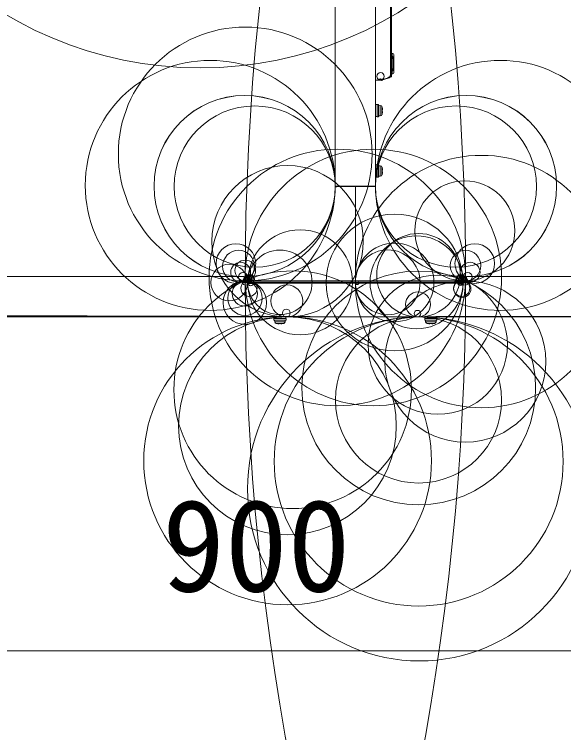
# Model space of a CAD drawing. Units: millimetres, scale not verified. Extents: x -1416 to 1477, y -553 to 2890.
# Drawn here: x 25.08 to 35.99, y -10.85 to 3.42 of the extents above; entities that cross this region are included whole.
import ezdxf
from ezdxf.enums import TextEntityAlignment as Align

# ---------------------------------------------------------------- set-up
doc = ezdxf.new("R2010")
doc.units = ezdxf.units.MM
doc.header["$LTSCALE"] = 0.125
doc.layers.add('0-5_SUNPO', color=7, linetype='Continuous', lineweight=18)
doc.layers.add('0-6_GAIKEI', color=7, linetype='Continuous', lineweight=18)
doc.styles.add('ＭＳ ゴシック', font='')
doc.styles.get('ＭＳ ゴシック').set_extended_font_data('MS Gothic')

# ---------------------------------------------------------------- blocks, each defined once
blk = doc.blocks.new('D5')
at = {"layer": '0-5_SUNPO'}
blk.add_line((217.0601, 52.2791), (230.0572, 52.2791), dxfattribs=at)
at = {"layer": '0-5_SUNPO', "style": 'ＭＳ ゴシック'}
blk.add_text('900', height=1.833, dxfattribs=at).set_placement((221.5146, 52.9041), align=Align.BOTTOM_LEFT)

msp = doc.modelspace()

# ---------------------------------------------------------------- linework, layer by layer
at = {"layer": '0-6_GAIKEI'}
for p, q in [((31.4547, 26.0683), (31.4547, 0.0083)), ((32.2547, 26.0683), (32.2547, 0.0083)), ((32.5547, 2.1887), (32.5547, 13.8399)), ((32.5747, 10.2083), (32.5747, 2.6403)), ((32.6007, 2.6403), (32.5547, 2.6403)), ((32.5847, 2.6243), (32.5547, 2.6243)), ((32.5647, 2.5403), (32.5647, 2.6403)), ((32.5847, 2.5403), (32.5847, 2.6243)), ((32.5847, 2.5803), (32.6007, 2.5803)), ((32.6007, 2.3003), (32.6007, 2.5803)), ((32.6167, 2.2563), (32.6167, 2.6243)), ((32.6007, 2.5403), (32.5547, 2.5403)), ((32.5707, 2.3403), (32.5707, 2.5403)), ((32.6007, 2.3403), (32.5547, 2.3403)), ((32.5647, 2.3403), (32.5647, 2.1893)), ((32.5847, 2.2563), (32.5847, 2.3403)), ((32.6007, 2.3003), (32.5847, 2.3003)), ((32.5547, 2.2563), (32.5847, 2.2563)), ((32.5547, 2.2403), (32.6007, 2.2403)), ((32.5547, 2.1801), (32.5547, 2.1756)), ((32.5747, 2.2403), (32.5747, 2.1887)), ((32.2547, 2.1143), (32.3443, 2.1143)), ((32.3643, 2.1143), (32.348, 2.1143)), ((32.3829, 2.1178), (32.383, 2.1189)), ((32.3838, 2.1176), (32.3976, 2.1176)), ((32.2867, 1.6283), (32.2547, 1.6283)), ((32.2867, 1.3863), (32.2867, 1.6303)), ((32.3167, 1.6303), (32.2867, 1.6303)), ((32.3167, 1.3863), (32.3167, 1.6303)), ((32.3497, 1.6116), (32.3167, 1.6133)), ((32.3497, 1.6116), (32.3497, 1.405)), ((32.3843, 1.5839), (32.3843, 1.4327)), ((32.3875, 1.5713), (32.387, 1.5711)), ((32.3936, 1.5253), (32.387, 1.5253)), ((32.3936, 1.4913), (32.387, 1.4913)), ((32.387, 1.4455), (32.3875, 1.4453)), ((32.2547, 1.3883), (32.2867, 1.3883)), ((32.2867, 1.3863), (32.2967, 1.3863)), ((32.3067, 1.3863), (32.3167, 1.3863)), ((32.3167, 1.4033), (32.3497, 1.405)), ((32.2867, 0.4283), (32.2547, 0.4283)), ((32.3167, 0.4303), (32.2867, 0.4303)), ((32.2867, 0.1863), (32.2867, 0.4303)), ((32.3167, 0.1863), (32.3167, 0.4303)), ((32.3497, 0.4116), (32.3167, 0.4133)), ((32.3497, 0.4116), (32.3497, 0.205)), ((32.3843, 0.3839), (32.3843, 0.2327)), ((32.3875, 0.3713), (32.387, 0.3711)), ((32.3936, 0.3253), (32.387, 0.3253)), ((32.3936, 0.2913), (32.387, 0.2913)), ((32.2547, 0.1883), (32.2867, 0.1883)), ((32.2867, 0.1863), (32.2967, 0.1863)), ((32.3067, 0.1863), (32.3167, 0.1863)), ((32.3167, 0.2033), (32.3497, 0.205)), ((32.387, 0.2455), (32.3875, 0.2453)), ((32.2547, 0.0083), (31.4547, 0.0083)), ((31.4576, 0.0054), (31.4607, 0.0075)), ((31.4612, 0.0077), (31.4608, 0.0075)), ((31.461, 0.0076), (31.4646, 0.0083)), ((31.8547, -1.8757), (31.8547, 0.0083)), ((32.2546, 0.0086), (32.2546, 0.0083)), ((31.5346, -0.0017), (31.8547, -0.0016)), ((31.8547, -0.0016), (32.1747, -0.0017)), ((21.3801, -1.7907), (29.6447, -1.7907)), ((29.6447, -1.8507), (29.6447, -1.7907)), ((34.0518, -1.7947), (34.0539, -1.7978)), ((34.0647, -1.7907), (34.0647, -1.8507)), ((34.0647, -1.7907), (38.7372, -1.7907)), ((29.6619, -1.8803), (29.6596, -1.8757)), ((29.6707, -1.8757), (29.6687, -1.8716)), ((29.6707, -1.8757), (31.8547, -1.8757)), ((33.9947, -1.9021), (29.7146, -1.9021)), ((33.9947, -1.9117), (29.7147, -1.9117)), ((33.9947, -1.9207), (29.7147, -1.9207)), ((30.0435, -1.9117), (30.0436, -1.9207)), ((30.1035, -1.9117), (30.1036, -1.9207)), ((31.8547, -1.9021), (31.8547, -1.8757)), ((31.8547, -1.8757), (34.0386, -1.8757)), ((33.6057, -1.9207), (33.6058, -1.9117)), ((33.6658, -1.9117), (33.6657, -1.9207)), ((34.0386, -1.8757), (34.0406, -1.8716)), ((34.0497, -1.8757), (34.0474, -1.8803)), ((23.3111, -2.5907), (36.8062, -2.5907)), ((30.2327, -2.6227), (30.4767, -2.6227)), ((30.2327, -2.6227), (30.2327, -2.6327)), ((30.2327, -2.6427), (30.2327, -2.6527)), ((30.2327, -2.6527), (30.4767, -2.6527)), ((30.2347, -2.5907), (30.2347, -2.6227)), ((30.2497, -2.6527), (30.2514, -2.6857)), ((30.4579, -2.6857), (30.2514, -2.6857)), ((30.4579, -2.6857), (30.4597, -2.6527)), ((30.4747, -2.6227), (30.4747, -2.5907)), ((30.4767, -2.6527), (30.4767, -2.6227)), ((30.5761, -2.5915), (30.6357, -2.5915)), ((30.6358, -2.5915), (30.6372, -2.591)), ((30.6372, -2.591), (30.6378, -2.5908)), ((33.163, -2.5915), (33.2244, -2.5915)), ((33.2258, -2.5915), (33.2273, -2.591)), ((33.2273, -2.591), (33.2278, -2.5908)), ((33.2327, -2.6227), (33.4767, -2.6227)), ((33.2327, -2.6227), (33.2327, -2.6327)), ((33.2327, -2.6427), (33.2327, -2.6527)), ((33.2327, -2.6527), (33.4767, -2.6527)), ((33.2347, -2.5907), (33.2347, -2.6227)), ((33.2497, -2.6527), (33.2514, -2.6857)), ((33.4579, -2.6857), (33.2514, -2.6857)), ((33.4579, -2.6857), (33.4597, -2.6527)), ((33.4747, -2.6227), (33.4747, -2.5907)), ((33.4767, -2.6527), (33.4767, -2.6227)), ((30.4302, -2.7203), (30.2791, -2.7203)), ((30.2919, -2.723), (30.2917, -2.7235)), ((30.3376, -2.7297), (30.3376, -2.723)), ((30.3717, -2.7297), (30.3717, -2.723)), ((30.4177, -2.7235), (30.4174, -2.723)), ((33.4302, -2.7203), (33.2791, -2.7203)), ((33.2919, -2.723), (33.2917, -2.7235)), ((33.3376, -2.7297), (33.3376, -2.723)), ((33.3717, -2.7297), (33.3717, -2.723)), ((33.4177, -2.7235), (33.4174, -2.723))]:
    msp.add_line(p, q, dxfattribs=at)
for centre, radius in [((30.5776, 1443.4962), 1446.0877), ((33.1741, 1025.9723), 1028.5638), ((511.4641, -1.1235), 551.9676), ((549.2513, -1.1235), 551.9148), ((225.3091, -0.9787), 265.8127), ((263.1511, -0.9787), 265.8146), ((171.7252, -1.7281), 212.2288), ((209.631, -1.7281), 212.2946), ((-17.0565, -1.8721), 51.1013), ((80.7566, -1.8721), 51.092), ((28.7739, 9.924), 7.568), ((29.6658, 0.6456), 2.5213), ((28.9713, 0.0223), 2.4835), ((34.7381, 0.0223), 2.4835), ((32.3555, 2.1881), 0.0742), ((32.3478, 2.1275), 0.0132), ((32.556, 2.192), 0.0115), ((32.5563, 2.1916), 0.0113), ((32.555, 2.1895), 0.0088), ((32.5549, 2.1891), 0.00839), ((32.5552, 2.1885), 0.00787), ((32.5534, 2.1782), 0.00257), ((32.5535, 2.1787), 0.0021), ((32.5538, 2.1794), 0.00134), ((32.5537, 2.18), 0.00079), ((32.5539, 2.1798), 0.0009), ((32.554, 2.1801), 0.00068), ((32.5542, 2.1801), 0.0005), ((32.5542, 2.1802), 0.0004), ((32.5543, 2.1801), 0.00034), ((32.3477, 2.1236), 0.00932), ((32.3474, 2.1183), 0.00398), ((32.3478, 2.118), 0.00368), ((32.3468, 2.1147), 0.00039), ((32.3468, 2.1145), 0.00013), ((32.3468, 2.1144), 0.00006), ((32.3468, 2.1143), 0.00013), ((32.3467, 2.1144), 0.00001), ((32.3468, 2.1144), 0.00004), ((32.3468, 2.1144), 0.00003), ((32.3829, 2.1103), 0.00743), ((32.3843, 2.1263), 0.00868), ((32.3831, 2.1122), 0.00549), ((32.3831, 2.1143), 0.00335), ((32.3838, 2.1195), 0.00191), ((32.3832, 2.1183), 0.00061), ((32.3838, 2.1185), 0.00089), ((32.3832, 2.118), 0.00035), ((32.3831, 2.1179), 0.0002), ((32.3831, 2.1179), 0.00023), ((32.3831, 2.1178), 0.00016), ((32.3833, 2.1179), 0.00034), ((32.3838, 2.118), 0.00036), ((29.6546, 0.0084), 1.8001), ((29.655, 0.0081), 1.7996), ((34.0547, 0.0084), 1.8001), ((34.0543, 0.0081), 1.7996), ((29.8537, -0.0007), 1.6007), ((33.8556, -0.0007), 1.6007), ((31.4964, -1.8068), 2.5483), ((32.2124, -1.8068), 2.5478), ((34.3619, -1.8882), 2.5074), ((30.5075, -1.0875), 1.504), ((31.4648, -0.0022), 0.0105), ((34.0298, -0.8815), 0.9943), ((32.6346, -1.9066), 1.36), ((30.7567, -1.9026), 1.0421), ((33.0712, -1.9027), 0.9235), ((33.1098, -1.7624), 0.8292), ((29.4806, -1.5304), 0.3942), ((32.6353, -1.9065), 0.7807), ((34.2288, -1.5303), 0.3943), ((29.5338, -1.5846), 0.317), ((30.3553, -1.9035), 0.6407), ((32.4987, -1.9025), 0.6441), ((34.0443, -1.5717), 0.304), ((29.3496, -1.9093), 0.365), ((29.5744, -1.7034), 0.1974), ((29.6671, -1.6697), 0.2061), ((34.135, -1.7033), 0.1975), ((30.6082, -4.0367), 2.3601), ((29.6211, -1.7994), 0.0907), ((33.115, -4.0021), 2.3228), ((34.0882, -1.7994), 0.0907), ((29.6703, -1.9041), 0.0559), ((29.651, -1.8542), 0.0283), ((29.6647, -1.8848), 0.036), ((29.6648, -1.8845), 0.0356), ((29.6547, -1.8625), 0.0192), ((29.6633, -1.8685), 0.0195), ((29.6644, -1.8654), 0.0166), ((29.6582, -1.8551), 0.00547), ((29.6588, -1.8538), 0.00465), ((29.6576, -1.8532), 0.00342), ((29.6571, -1.8529), 0.00272), ((29.6572, -1.8524), 0.00256), ((29.7558, -1.84), 0.0926), ((29.7492, -1.8452), 0.085), ((29.7495, -1.848), 0.0849), ((29.7345, -1.8483), 0.0699), ((29.7182, -1.8503), 0.0536), ((29.7166, -1.8518), 0.0517), ((29.7082, -1.8568), 0.0421), ((29.7757, -1.9095), 0.0611), ((33.4932, -3.1418), 1.3831), ((33.9479, -1.8474), 0.0968), ((33.9557, -1.8408), 0.0903), ((33.959, -1.8451), 0.086), ((33.9395, -1.9096), 0.0551), ((33.9749, -1.8483), 0.0699), ((33.9915, -1.8503), 0.0532), ((33.9925, -1.8518), 0.0519), ((34.0011, -1.8568), 0.0421), ((34.039, -1.9041), 0.0559), ((34.0445, -1.8856), 0.0368), ((34.0445, -1.8845), 0.0356), ((34.0456, -1.8726), 0.0237), ((34.046, -1.8684), 0.0195), ((34.0449, -1.8654), 0.0166), ((34.0427, -1.802), 0.0119), ((34.0577, -1.8555), 0.0268), ((34.0546, -1.8625), 0.0192), ((34.0458, -1.8012), 0.00876), ((34.0475, -1.8017), 0.00717), ((34.0503, -1.8539), 0.00493), ((34.0512, -1.8548), 0.00507), ((34.052, -1.8525), 0.00265), ((34.0522, -1.8529), 0.00272), ((29.6593, -2.3075), 0.4319), ((29.662, -2.2197), 0.344), ((29.6598, -2.1272), 0.2515), ((29.7411, -2.0211), 0.1614), ((29.6686, -1.8946), 0.021), ((29.6603, -1.8687), 0.00695), ((30.4933, -2.2736), 0.3179), ((31.8921, -1.9095), 0.0374), ((34.0397, -3.4765), 1.6007), ((33.9682, -2.0212), 0.1615), ((33.9794, -2.0314), 0.1709), ((34.0489, -1.8658), 0.00985), ((33.1008, -2.3433), 0.2482), ((30.4827, -2.5129), 0.0784), ((33.0917, -2.5257), 0.0655), ((30.5087, -5.4506), 2.859), ((30.5048, -4.754), 2.1624), ((33.1273, -6.0077), 3.4163), ((33.1137, -5.4625), 2.871), ((30.6361, -2.5893), 0.00204), ((30.6363, -2.5896), 0.0017), ((30.6367, -2.5899), 0.0012), ((33.111, -4.2413), 1.6498), ((33.2259, -2.5889), 0.00255), ((33.2262, -2.5893), 0.002), ((33.2266, -2.5897), 0.00149)]:
    msp.add_circle(centre, radius, dxfattribs=at)
for centre, radius, start, end in [((32.6007, 2.6243), 0.016, 0, 180), ((32.6007, 2.2563), 0.016, 180, 0), ((32.3477, 1.5736), 0.038, 15.65992, 87), ((32.1147, 1.5083), 0.28, 13.00288, 15.65992), ((32.1147, 1.5083), 0.2795, 3.49576, 12.97773), ((32.3477, 1.443), 0.038, 273, 344.34008), ((32.1147, 1.5083), 0.28, 344.34008, 346.99712), ((32.1147, 1.5083), 0.2795, 347.02227, 356.50424), ((32.3477, 0.3736), 0.038, 15.65992, 87), ((32.1147, 0.3083), 0.28, 13.00288, 15.65992), ((32.1147, 0.3083), 0.2795, 3.49576, 12.97773), ((32.1147, 0.3083), 0.2795, 347.02227, 356.50424), ((32.3477, 0.243), 0.038, 273, 344.34008), ((32.1147, 0.3083), 0.28, 344.34008, 346.99712), ((31.4646, -0.0017), 0.01, 134.33771, 179.68347), ((31.4646, -0.0017), 0.01, 112.37968, 134.24661), ((31.4646, -0.0017), 0.01, 92.13656, 109.9046), ((40.671, 0.0001), 9.1364, 179.94879, 180.01129), ((27.3886, 0.0016), 4.7861, 359.96035, 0.07955), ((32.2447, -0.0017), 0.01, 67.59728, 87.90706), ((32.2447, -0.0017), 0.01, 0.31653, 67.21448), ((30.6009, 0.0112), 1.6538, 359.57822, 359.90101), ((31.4054, -319.3162), 319.3145, 89.97681, 89.99116), ((32.3056, -323.5132), 323.5115, 90.00901, 90.02318), ((29.654, 0.0088), 1.8008, 321.45709, 331.0065), ((34.0554, 0.0088), 1.8009, 208.99382, 218.54462), ((29.7147, -1.8507), 0.07, 180, 270), ((72.9251, -1.8301), 43.2705, 179.96232, 180.02856), ((29.6647, -1.8017), 0.01, 157.69219, 177.96106), ((29.7147, -1.8517), 0.06, 180, 203.52438), ((29.6647, -1.8017), 0.01, 90.31653, 157.46169), ((33.9947, -1.8507), 0.07, 270, 359.99998), ((34.0447, -1.8017), 0.01, 44.55328, 89.68347), ((33.9947, -1.8517), 0.06, 336.4756, 359.99998), ((34.0446, -1.8017), 0.01, 22.41335, 44.34634), ((34.0446, -1.8017), 0.01, 2.01703, 22.41198), ((-9.2239, -1.8301), 43.2786, 359.97144, 0.03767), ((29.7147, -1.8516), 0.0601, 208.54573, 269.98239), ((29.7147, -1.852), 0.05, 208.28866, 269.83375), ((33.9946, -1.8516), 0.0601, 270.01712, 331.45534), ((33.9946, -1.852), 0.05, 270.16531, 331.71228), ((30.2893, -2.6837), 0.038, 183, 254.34008), ((30.42, -2.6837), 0.038, 285.65992, 357), ((30.634, -2.5817), 0.01, 280.22616, 295.84195), ((33.224, -2.5817), 0.01, 280.47453, 295.84196), ((33.2893, -2.6837), 0.038, 183, 254.34008), ((33.42, -2.6837), 0.038, 285.65992, 357), ((30.3547, -2.4507), 0.28, 254.34008, 256.99712), ((30.3547, -2.4507), 0.2795, 257.02227, 266.50424), ((30.3547, -2.4507), 0.2795, 273.49576, 282.97773), ((30.3547, -2.4507), 0.28, 283.00288, 285.65992), ((33.3547, -2.4507), 0.28, 254.34008, 256.99712), ((33.3547, -2.4507), 0.2795, 257.02227, 266.50424), ((33.3547, -2.4507), 0.2795, 273.49576, 282.97773), ((33.3547, -2.4507), 0.28, 283.00288, 285.65992)]:
    msp.add_arc(centre, radius, start, end, dxfattribs=at)
for centre, major_axis, ratio, start_param, end_param in [((32.3796, 2.1693), (0.1907, 0.0478), 0.253149, 4.6386531, 5.5954999), ((32.4018, 2.1705), (0.1807, 0.0453), 0.253149, 4.5445705, 5.6537545), ((32.3996, 2.1693), (0.1907, 0.0478), 0.253149, 4.6386531, 5.5954999), ((32.3796, 2.2055), (0.1911, 0), 0.267949, 5.6588131, 5.7831256), ((32.4947, 2.1887), (0.06, 0), 0.267949, 5.7831256, 6.2831853), ((32.5585, 2.1926), (-0.0044, 0.00898), 0.854255, 2.0034763, 2.6204526), ((32.3996, 2.2062), (0.1811, 0), 0.267949, 5.7313876, 5.7831256), ((32.3996, 2.2055), (0.1911, 0), 0.267949, 5.6588131, 5.7831256), ((32.5647, 2.199), (-0.01, 0), 0.965926, 0, 1.5707963), ((32.5147, 2.1893), (0.05, 0), 0.267949, 5.7831256, 6.2831853), ((32.5147, 2.1887), (0.06, 0), 0.267949, 5.7831256, 6.2831853), ((32.3796, 2.1427), (0.191, 0.022), 0.128318, 4.5116439, 4.6871881), ((32.4008, 2.143), (0.181, 0.0209), 0.128318, 4.3948159, 4.6038231), ((32.3996, 2.1427), (0.191, 0.022), 0.128318, 4.5116439, 4.6871881), ((32.1432, 1.5083), (0, -0.2725), 0.896486, 1.5082172, 1.6333755), ((32.2967, 1.5083), (0.1939, 0), 0.629325, 4.712389, 4.8157409), ((32.3067, 1.5083), (0.1939, 0), 0.629325, 4.6865941, 4.712389), ((32.3067, 1.5083), (0.1939, 0), 0.629325, 4.712389, 4.7639959), ((32.1432, 0.3083), (0, -0.2725), 0.896486, 1.5082172, 1.6333755), ((32.2967, 0.3083), (0.1939, 0), 0.629325, 4.712389, 4.8157409), ((32.3067, 0.3083), (0.1939, 0), 0.629325, 4.6865942, 4.712389), ((32.3067, 0.3083), (0.1939, 0), 0.629325, 4.712389, 4.7639959), ((30.3547, -2.6327), (0, 0.1939), 0.629325, 1.5707963, 1.6741482), ((30.3547, -2.6427), (0, 0.1939), 0.629325, 1.5450015, 1.5707963), ((30.3547, -2.6427), (0, 0.1939), 0.629325, 1.5707963, 1.6224032), ((33.3547, -2.6327), (0, 0.1939), 0.629325, 1.5707963, 1.6741482), ((33.3547, -2.6427), (0, 0.1939), 0.629325, 1.5450015, 1.5707963), ((33.3547, -2.6427), (0, 0.1939), 0.629325, 1.5707963, 1.6224032), ((30.3547, -2.4792), (-0.2725, 0), 0.896486, 1.5082172, 1.6333755), ((33.3547, -2.4792), (-0.2725, 0), 0.896486, 1.5082172, 1.6333755)]:
    msp.add_ellipse(centre, major_axis=major_axis, ratio=ratio, start_param=start_param, end_param=end_param, dxfattribs=at)

# ---------------------------------------------------------------- block references
at = {"layer": '0-5_SUNPO'}
msp.add_blockref('D5', (-193.5, -61.5), dxfattribs=at)

doc.saveas('drawing.dxf')
